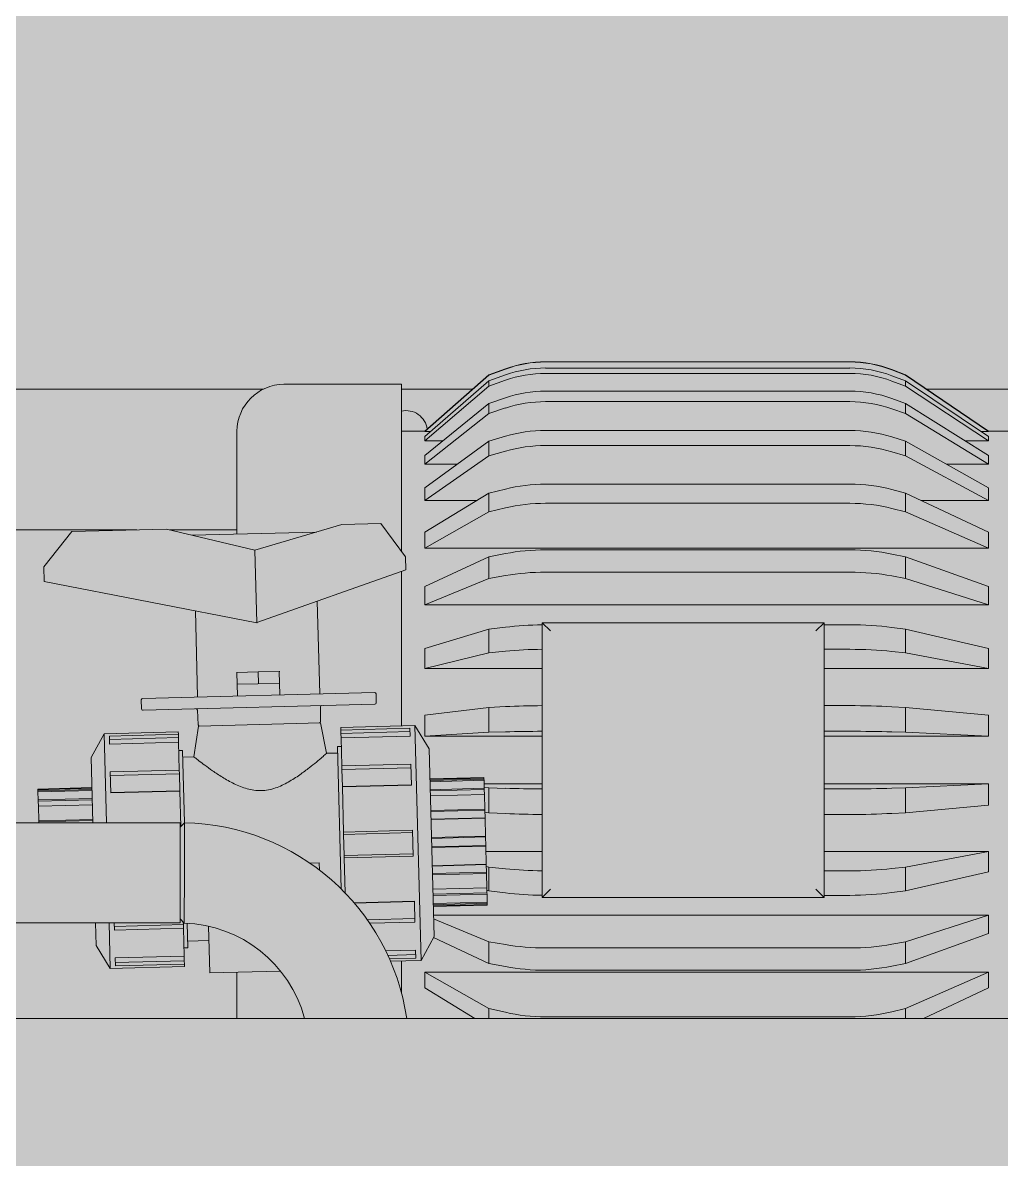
# Model space of a CAD drawing. Header units: centimetres. Extents: x 405564 to 502064, y 46284 to 60634.
# Drawn here: x 484847.82 to 484868.66, y 56693.11 to 56717.31 of the extents above; entities that cross this region are included whole.
import ezdxf

# ---------------------------------------------------------------- set-up
doc = ezdxf.new("R2010")
doc.units = ezdxf.units.CM
doc.layers.get('0').update_dxf_attribs({"color": 8, "lineweight": 9})
doc.layers.add('0-KRCN-MİMARİ-220526', color=8, linetype='Continuous', lineweight=9)
doc.layers.add('Visible (ISO)', color=8, linetype='Continuous', lineweight=18)
doc.layers.add('AS_NOT_MIMARI', color=8, linetype='Continuous')

# ---------------------------------------------------------------- blocks, each defined once
blk = doc.blocks.new('A$Cdfb98813')
h = blk.add_hatch()
h.set_pattern_fill('ANGLE', color=256, scale=0.3)
h.set_pattern_definition([(0, (182.2423, -979.0145), (0, 2.0955), [1.524, -0.5715]), (90, (182.2423, -979.0145), (-2.0955, 1e-16), [1.524, -0.5715])])
h.paths.add_polyline_path([(1918.018, 199.001), (1545.018, 199.001), (1545.018, 300), (1515.018, 300), (1515.018, 199.001), (238.979, 199.001), (238.979, -429.5), (238.979, -658.015), (1918.018, -658.015)])
h.paths.add_polyline_path([(268.979, -429.5), (268.979, 169.001), (1888.018, 169.001), (1888.018, -628.015), (268.979, -628.015), (268.979, -453.5)], flags=16)
h.paths.add_polyline_path([(1888.018, -429.5), (268.979, -429.5), (268.979, -459.5), (1888.018, -459.5)], flags=0)
h = blk.add_hatch()
h.set_pattern_fill('ANGLE', color=256)
h.set_pattern_definition([(0, (-483849.746, -58273.935), (0, 6.985), [5.08, -1.905]), (90, (-483849.746, -58273.935), (-6.985, 4e-16), [5.08, -1.905])])
h.paths.add_polyline_path([(425.139, -15.05), (800.139, -15.05), (800.139, -100), (900, -100), (900.139, -15.05), (1700, -15.05), (1700, -100), (1800, -100), (1800.139, -15.05), (2235.139, -15.05), (2235.139, -206), (425.139, -206.05)])
at = {"layer": 'Visible (ISO)'}
for p, q in [((1007.999, -122.75), (1008.355, -122.621)), ((1007.999, -122.754), (1008.355, -122.625)), ((1009.209, -122.47), (1015.683, -122.47)), ((1009.209, -122.474), (1015.683, -122.474)), ((1009.209, -122.603), (1015.683, -122.603)), ((1016.874, -122.75), (1016.583, -122.638)), ((1016.583, -122.642), (1016.874, -122.754)), ((1006.638, -123.95), (1007.999, -122.75)), ((1006.638, -123.954), (1007.999, -122.754)), ((1006.638, -124.059), (1007.999, -122.878)), ((1007.999, -122.754), (1007.999, -122.75)), ((1007.999, -122.878), (1008.355, -122.751)), ((1007.999, -122.989), (1008.355, -122.863)), ((1007.999, -122.989), (1007.999, -122.878)), ((1009.209, -122.717), (1015.683, -122.717)), ((1016.583, -122.768), (1016.874, -122.878)), ((1016.583, -122.88), (1016.874, -122.989)), ((1016.874, -122.754), (1016.874, -122.75)), ((1018.638, -123.95), (1016.874, -122.75)), ((1016.874, -122.754), (1018.638, -123.954)), ((1016.874, -122.878), (1018.638, -124.059)), ((1016.874, -122.989), (1016.874, -122.878)), ((1003.202, -123.05), (991.952, -123.05)), ((1003.638, -122.95), (1006.138, -122.95)), ((1006.138, -122.95), (1006.138, -126.505)), ((1006.138, -123.05), (1007.659, -123.05)), ((1006.638, -124.154), (1007.999, -122.989)), ((1009.209, -123.096), (1015.683, -123.096)), ((1016.874, -122.989), (1018.638, -124.154)), ((1017.315, -123.05), (1020.003, -123.05)), ((1006.638, -124.466), (1007.999, -123.355)), ((1007.999, -123.355), (1008.355, -123.235)), ((1007.999, -123.571), (1007.999, -123.355)), ((1009.209, -123.319), (1015.683, -123.319)), ((1016.583, -123.251), (1016.874, -123.355)), ((1016.874, -123.355), (1018.638, -124.466)), ((1016.874, -123.571), (1016.874, -123.355)), ((1006.638, -124.651), (1007.999, -123.571)), ((1007.999, -123.571), (1008.355, -123.454)), ((1016.583, -123.47), (1016.874, -123.571)), ((1016.874, -123.571), (1018.638, -124.651)), ((1002.638, -123.95), (1002.638, -126.14)), ((1006.638, -123.95), (1006.138, -123.95)), ((1006.638, -123.954), (1006.638, -123.95)), ((1006.638, -123.954), (1006.76, -123.954)), ((1006.638, -124.154), (1006.638, -124.059)), ((1007.999, -124.163), (1008.355, -124.056)), ((1009.209, -123.932), (1015.683, -123.932)), ((1016.583, -124.071), (1016.874, -124.163)), ((1018.48, -123.954), (1018.638, -123.954)), ((1018.638, -123.95), (1018.638, -123.954)), ((1019.838, -123.95), (1018.638, -123.95)), ((1018.638, -124.059), (1018.638, -124.154)), ((1006.638, -124.154), (1007.021, -124.154)), ((1006.638, -125.157), (1007.999, -124.163)), ((1007.999, -124.476), (1007.999, -124.163)), ((1007.999, -124.476), (1008.355, -124.373)), ((1009.209, -124.255), (1015.683, -124.255)), ((1016.874, -124.163), (1018.638, -125.157)), ((1016.874, -124.476), (1016.874, -124.163)), ((1018.142, -124.154), (1018.638, -124.154)), ((1006.638, -124.651), (1006.638, -124.466)), ((1006.638, -125.423), (1007.999, -124.476)), ((1016.583, -124.387), (1016.874, -124.476)), ((1016.874, -124.476), (1018.638, -125.423)), ((1018.638, -124.466), (1018.638, -124.651)), ((1006.638, -124.651), (1007.331, -124.651)), ((1017.739, -124.651), (1018.638, -124.651)), ((1009.209, -125.075), (1015.683, -125.075)), ((1006.638, -125.423), (1006.638, -125.157)), ((1006.638, -126.1), (1007.999, -125.269)), ((1007.999, -125.269), (1008.355, -125.179)), ((1007.999, -125.663), (1007.999, -125.269)), ((1016.583, -125.191), (1016.874, -125.269)), ((1016.874, -125.269), (1018.638, -126.1)), ((1016.874, -125.663), (1016.874, -125.269)), ((1018.638, -125.157), (1018.638, -125.423)), ((1006.638, -125.423), (1007.746, -125.423)), ((1007.999, -125.663), (1008.355, -125.58)), ((1009.209, -125.483), (1015.683, -125.483)), ((1017.201, -125.423), (1018.638, -125.423)), ((1006.638, -126.437), (1007.999, -125.663)), ((1016.583, -125.591), (1016.874, -125.663)), ((1016.874, -125.663), (1018.638, -126.437)), ((1000.505, -126.05), (992.768, -126.05)), ((999.122, -126.086), (1001.14, -126.033)), ((1003.018, -126.484), (1001.14, -126.033)), ((1002.638, -126.05), (1001.209, -126.05)), ((1004.871, -125.936), (1003.018, -126.484)), ((1004.871, -125.936), (1005.701, -125.914)), ((1006.223, -126.62), (1005.701, -125.914)), ((999.122, -126.086), (998.526, -126.836)), ((1001.686, -126.165), (1004.332, -126.095)), ((1006.638, -126.437), (1006.638, -126.1)), ((1018.638, -126.1), (1018.638, -126.437)), ((1003.059, -128.028), (1003.018, -126.484)), ((1006.638, -126.437), (1018.638, -126.437)), ((1007.999, -126.622), (1008.355, -126.554)), ((1009.209, -126.474), (1015.683, -126.474)), ((1006.223, -126.62), (1006.23, -126.9)), ((1006.638, -127.256), (1007.999, -126.622)), ((1007.999, -127.082), (1007.999, -126.622)), ((1016.583, -126.563), (1016.874, -126.622)), ((1016.874, -126.622), (1018.638, -127.256)), ((1016.874, -127.082), (1016.874, -126.622)), ((998.534, -127.149), (998.526, -126.836)), ((1003.061, -128.023), (1006.23, -126.9)), ((1006.138, -126.933), (1006.138, -130.224)), ((1007.999, -127.082), (1008.355, -127.021)), ((1009.209, -126.95), (1015.683, -126.95)), ((1016.583, -127.029), (1016.874, -127.082)), ((998.534, -127.149), (1003.059, -128.028)), ((1006.638, -127.648), (1007.999, -127.082)), ((1006.638, -127.648), (1006.638, -127.256)), ((1016.874, -127.082), (1018.638, -127.648)), ((1018.638, -127.256), (1018.638, -127.648)), ((1004.347, -127.567), (1004.399, -129.539)), ((1006.638, -127.648), (1018.638, -127.648)), ((1001.752, -127.774), (1001.8, -129.607)), ((1003.059, -128.028), (1003.064, -128.029)), ((1003.064, -128.029), (1003.061, -128.023)), ((1006.638, -128.572), (1007.999, -128.165)), ((1007.999, -128.165), (1008.355, -128.121)), ((1007.999, -128.67), (1007.999, -128.165)), ((1009.138, -128.025), (1009.311, -128.198)), ((1009.138, -128.025), (1009.138, -133.875)), ((1015.138, -128.025), (1009.138, -128.025)), ((1015.138, -128.025), (1014.965, -128.198)), ((1015.138, -133.875), (1015.138, -128.025)), ((1015.138, -128.07), (1015.683, -128.07)), ((1016.583, -128.127), (1016.874, -128.165)), ((1016.874, -128.165), (1018.638, -128.572)), ((1016.874, -128.67), (1016.874, -128.165)), ((1006.638, -129.004), (1006.638, -128.572)), ((1006.638, -129.004), (1007.999, -128.67)), ((1007.999, -128.67), (1008.355, -128.634)), ((1015.138, -128.592), (1015.683, -128.592)), ((1016.583, -128.639), (1016.874, -128.67)), ((1016.874, -128.67), (1018.638, -129.004)), ((1018.638, -128.572), (1018.638, -129.004)), ((1002.636, -129.085), (1002.624, -129.086)), ((1003.086, -129.073), (1002.636, -129.085)), ((1002.636, -129.085), (1002.636, -129.085)), ((1002.643, -129.335), (1002.636, -129.085)), ((1003.536, -129.062), (1003.086, -129.073)), ((1003.093, -129.323), (1003.086, -129.073)), ((1003.549, -129.061), (1003.536, -129.062)), ((1003.543, -129.312), (1003.536, -129.062)), ((1006.638, -129.004), (1009.138, -129.004)), ((1015.138, -129.004), (1018.638, -129.004)), ((1003.08, -129.324), (1002.643, -129.335)), ((1002.65, -129.585), (1002.643, -129.335)), ((1003.08, -129.324), (1003.105, -129.323)), ((1003.543, -129.312), (1003.105, -129.323)), ((1003.549, -129.562), (1003.543, -129.312)), ((1000.601, -129.669), (1000.606, -129.859)), ((1005.568, -129.509), (1000.63, -129.638)), ((1005.599, -129.538), (1005.604, -129.728)), ((1005.575, -129.759), (1000.637, -129.888)), ((1001.814, -130.198), (1001.795, -129.886)), ((1004.415, -130.13), (1004.418, -129.818)), ((1006.638, -129.993), (1007.999, -129.829)), ((1007.999, -129.829), (1008.355, -129.812)), ((1007.999, -130.357), (1007.999, -129.829)), ((1015.138, -129.791), (1015.683, -129.791)), ((1016.583, -129.814), (1016.874, -129.829)), ((1016.874, -130.357), (1016.874, -129.829)), ((1016.874, -129.829), (1018.638, -129.993)), ((1004.415, -130.159), (1001.816, -130.227)), ((1004.415, -130.159), (1004.547, -130.806)), ((1006.638, -130.444), (1006.638, -129.993)), ((1018.638, -129.993), (1018.638, -130.444)), ((999.533, -130.897), (999.808, -130.39)), ((1001.389, -130.348), (999.808, -130.39)), ((999.858, -132.285), (999.808, -130.39)), ((999.921, -130.439), (1001.39, -130.4)), ((1001.39, -130.4), (1001.389, -130.348)), ((1001.39, -130.4), (1001.392, -130.472)), ((1001.816, -130.227), (1001.718, -130.88)), ((1004.848, -130.258), (1006.428, -130.216)), ((1004.848, -130.258), (1004.849, -130.31)), ((1004.849, -130.31), (1006.319, -130.271)), ((1004.851, -130.382), (1004.849, -130.31)), ((1004.851, -130.382), (1006.32, -130.343)), ((1004.853, -130.48), (1004.851, -130.382)), ((1006.323, -130.441), (1006.319, -130.271)), ((1006.428, -130.216), (1006.559, -135.215)), ((1006.73, -130.709), (1006.428, -130.216)), ((1006.638, -130.444), (1007.999, -130.357)), ((1007.999, -130.357), (1008.355, -130.348)), ((1015.138, -130.337), (1015.683, -130.337)), ((1016.583, -130.349), (1016.874, -130.357)), ((1016.874, -130.357), (1018.638, -130.444)), ((999.921, -130.439), (999.925, -130.609)), ((1001.392, -130.472), (999.923, -130.511)), ((1001.395, -130.57), (999.925, -130.609)), ((1001.392, -130.472), (1001.395, -130.57)), ((1001.41, -131.165), (1001.395, -130.57)), ((1004.858, -130.658), (1004.778, -130.66)), ((1004.778, -130.66), (1004.858, -133.697)), ((1006.323, -130.441), (1004.853, -130.48)), ((1004.853, -130.48), (1004.869, -131.074)), ((1006.638, -130.444), (1009.138, -130.444)), ((1015.138, -130.444), (1018.638, -130.444)), ((999.569, -132.285), (999.533, -130.897)), ((1001.399, -130.748), (1001.479, -130.746)), ((1001.52, -132.286), (1001.479, -130.746)), ((1001.483, -130.886), (1001.718, -130.88)), ((1004.547, -130.806), (1004.782, -130.8)), ((1006.73, -130.709), (1006.835, -134.707)), ((1004.869, -131.074), (1006.339, -131.036)), ((1004.871, -131.15), (1004.869, -131.074)), ((1004.871, -131.15), (1006.341, -131.112)), ((1004.881, -131.514), (1004.871, -131.15)), ((1006.35, -131.481), (1006.339, -131.036)), ((999.941, -131.203), (1001.41, -131.165)), ((999.941, -131.203), (999.952, -131.648)), ((1001.412, -131.241), (999.943, -131.279)), ((1001.41, -131.165), (1001.412, -131.241)), ((1001.412, -131.241), (1001.422, -131.605)), ((1007.896, -131.318), (1006.747, -131.348)), ((1006.747, -131.363), (1007.897, -131.333)), ((1007.897, -131.357), (1006.748, -131.387)), ((1007.898, -131.38), (1006.748, -131.411)), ((1007.897, -131.333), (1007.896, -131.318)), ((1007.897, -131.333), (1007.897, -131.357)), ((1007.897, -131.357), (1007.898, -131.38)), ((1007.903, -131.551), (1007.898, -131.38)), ((998.4, -131.567), (999.549, -131.537)), ((998.4, -131.581), (999.55, -131.551)), ((998.4, -131.567), (998.4, -131.581)), ((998.401, -131.605), (998.4, -131.581)), ((998.401, -131.605), (999.55, -131.575)), ((999.551, -131.599), (998.401, -131.629)), ((998.401, -131.629), (998.401, -131.605)), ((998.401, -131.629), (998.406, -131.8)), ((1001.422, -131.605), (999.952, -131.643)), ((1001.422, -131.61), (999.952, -131.648)), ((1001.422, -131.605), (1001.422, -131.61)), ((1001.442, -132.362), (1001.422, -131.61)), ((1004.881, -131.514), (1006.35, -131.475)), ((1006.35, -131.481), (1004.881, -131.519)), ((1004.881, -131.519), (1004.881, -131.514)), ((1004.881, -131.519), (1004.906, -132.482)), ((1006.753, -131.581), (1007.903, -131.551)), ((1007.903, -131.578), (1006.754, -131.608)), ((1007.9, -131.456), (1009.138, -131.456)), ((1007.902, -131.536), (1007.999, -131.543)), ((1007.903, -131.551), (1007.903, -131.578)), ((1007.903, -131.578), (1007.906, -131.685)), ((1007.999, -131.543), (1008.355, -131.552)), ((1007.999, -132.071), (1007.999, -131.543)), ((1015.138, -131.456), (1018.638, -131.456)), ((1015.138, -131.563), (1015.683, -131.563)), ((1016.583, -131.551), (1016.874, -131.543)), ((1016.874, -131.543), (1018.638, -131.456)), ((1016.874, -132.071), (1016.874, -131.543)), ((1018.638, -131.456), (1018.638, -131.907)), ((998.406, -131.8), (999.555, -131.77)), ((998.407, -131.827), (998.406, -131.8)), ((998.407, -131.827), (999.556, -131.797)), ((998.409, -131.934), (998.407, -131.827)), ((1007.906, -131.685), (1006.756, -131.715)), ((1007.914, -131.993), (1007.906, -131.685)), ((999.559, -131.904), (998.409, -131.934)), ((998.409, -131.934), (998.417, -132.242)), ((1006.765, -132.023), (1007.914, -131.993)), ((1007.915, -132.018), (1006.765, -132.048)), ((1007.914, -131.993), (1007.915, -132.018)), ((1007.915, -132.018), (1007.919, -132.18)), ((1007.916, -132.061), (1007.999, -132.071)), ((1007.999, -132.071), (1008.355, -132.088)), ((1015.138, -132.109), (1015.683, -132.109)), ((1016.583, -132.086), (1016.874, -132.071)), ((1016.874, -132.071), (1018.638, -131.907)), ((1001.426, -132.285), (994.321, -132.285)), ((998.417, -132.242), (999.567, -132.212)), ((998.418, -132.266), (998.417, -132.242)), ((998.418, -132.266), (999.568, -132.236)), ((998.419, -132.285), (998.418, -132.266)), ((1001.426, -134.418), (1001.426, -132.285)), ((1001.426, -132.378), (1001.52, -132.286)), ((1007.919, -132.18), (1006.769, -132.21)), ((1007.919, -132.187), (1006.77, -132.217)), ((1007.919, -132.18), (1007.919, -132.187)), ((1007.929, -132.57), (1007.919, -132.187)), ((1004.906, -132.482), (1006.375, -132.443)), ((1004.907, -132.532), (1004.906, -132.482)), ((1004.907, -132.532), (1006.377, -132.493)), ((1004.919, -132.982), (1004.907, -132.532)), ((1006.39, -132.994), (1006.375, -132.443)), ((1006.78, -132.601), (1007.929, -132.57)), ((1007.93, -132.588), (1006.78, -132.618)), ((1007.929, -132.57), (1007.93, -132.588)), ((1007.93, -132.588), (1007.934, -132.768)), ((1007.934, -132.768), (1006.785, -132.798)), ((1007.935, -132.785), (1006.785, -132.815)), ((1007.934, -132.768), (1007.935, -132.785)), ((1007.945, -133.169), (1007.935, -132.785)), ((1004.919, -132.982), (1006.388, -132.943)), ((1004.92, -133.032), (1004.919, -132.982)), ((1006.39, -132.994), (1004.92, -133.032)), ((1004.92, -133.032), (1004.94, -133.78)), ((1007.938, -132.896), (1009.138, -132.896)), ((1015.138, -132.896), (1018.638, -132.896)), ((1016.874, -133.23), (1018.638, -132.896)), ((1018.638, -132.896), (1018.638, -133.328)), ((1004.191, -133.145), (1004.388, -133.14)), ((1004.388, -133.14), (1004.392, -133.291)), ((1006.795, -133.199), (1007.945, -133.169)), ((1007.945, -133.176), (1006.796, -133.206)), ((1007.945, -133.169), (1007.945, -133.176)), ((1007.945, -133.176), (1007.949, -133.338)), ((1007.946, -133.217), (1007.999, -133.23)), ((1007.999, -133.23), (1008.355, -133.266)), ((1007.999, -133.735), (1007.999, -133.23)), ((1015.138, -133.308), (1015.683, -133.308)), ((1016.583, -133.261), (1016.874, -133.23)), ((1016.874, -133.735), (1016.874, -133.23)), ((1016.874, -133.735), (1018.638, -133.328)), ((1007.949, -133.338), (1006.8, -133.368)), ((1007.95, -133.363), (1006.8, -133.393)), ((1007.949, -133.338), (1007.95, -133.363)), ((1007.958, -133.67), (1007.95, -133.363)), ((1006.808, -133.701), (1007.958, -133.67)), ((1007.961, -133.777), (1006.811, -133.807)), ((1007.962, -133.804), (1006.812, -133.834)), ((1007.958, -133.67), (1007.961, -133.777)), ((1007.959, -133.723), (1007.999, -133.735)), ((1007.961, -133.777), (1007.962, -133.804)), ((1007.966, -133.975), (1007.962, -133.804)), ((1007.999, -133.735), (1008.355, -133.779)), ((1009.138, -133.875), (1009.311, -133.702)), ((1015.138, -133.875), (1014.965, -133.702)), ((1016.583, -133.773), (1016.874, -133.735)), ((1005.13, -133.99), (1006.415, -133.956)), ((1005.134, -133.995), (1006.415, -133.961)), ((1006.427, -134.401), (1006.415, -133.956)), ((1006.816, -134.005), (1007.966, -133.975)), ((1007.967, -133.999), (1006.817, -134.029)), ((1007.967, -134.023), (1006.818, -134.053)), ((1007.968, -134.037), (1006.818, -134.067)), ((1007.966, -133.975), (1007.967, -133.999)), ((1007.967, -133.999), (1007.967, -134.023)), ((1007.968, -134.037), (1007.967, -134.023)), ((1009.138, -133.875), (1015.138, -133.875)), ((1015.138, -133.83), (1015.683, -133.83)), ((1006.823, -134.252), (1018.638, -134.252)), ((1016.874, -134.818), (1018.638, -134.252)), ((1018.638, -134.252), (1018.638, -134.644)), ((1001.426, -134.418), (994.321, -134.418)), ((999.637, -134.896), (999.625, -134.418)), ((999.939, -135.388), (999.914, -134.418)), ((1000.025, -134.418), (1000.029, -134.569)), ((1001.496, -134.454), (1000.027, -134.493)), ((1001.498, -134.53), (1000.029, -134.569)), ((1001.515, -134.42), (1001.426, -134.328)), ((1001.495, -134.399), (1001.496, -134.454)), ((1001.496, -134.454), (1001.498, -134.53)), ((1001.514, -135.125), (1001.498, -134.53)), ((1001.589, -134.945), (1001.576, -134.423)), ((1002.058, -135.483), (1002.032, -134.486)), ((1005.412, -134.352), (1006.425, -134.325)), ((1006.427, -134.401), (1005.463, -134.426)), ((1006.825, -134.33), (1007.999, -134.818)), ((1006.835, -134.707), (1006.559, -135.215)), ((1006.822, -134.73), (1007.999, -135.278)), ((1016.874, -135.278), (1018.638, -134.644)), ((999.637, -134.896), (999.939, -135.388)), ((1001.509, -134.947), (1001.589, -134.945)), ((1001.586, -134.805), (1002.04, -134.793)), ((1005.803, -135.013), (1006.442, -134.996)), ((1006.447, -135.166), (1006.442, -134.996)), ((1007.999, -134.818), (1008.355, -134.879)), ((1007.999, -135.278), (1007.999, -134.818)), ((1009.209, -134.95), (1015.683, -134.95)), ((1016.583, -134.871), (1016.874, -134.818)), ((1016.874, -135.278), (1016.874, -134.818)), ((1000.044, -135.163), (1001.514, -135.125)), ((1000.044, -135.163), (1000.049, -135.333)), ((1001.516, -135.222), (1000.047, -135.261)), ((1001.514, -135.125), (1001.516, -135.222)), ((1001.516, -135.222), (1001.518, -135.295)), ((1005.849, -135.109), (1006.445, -135.093)), ((1006.447, -135.166), (1005.882, -135.181)), ((1005.904, -135.232), (1006.559, -135.215)), ((1006.138, -135.226), (1006.138, -135.907)), ((1001.52, -135.347), (999.939, -135.388)), ((1001.518, -135.295), (1000.049, -135.333)), ((1001.52, -135.347), (1001.518, -135.295)), ((1002.058, -135.483), (1003.564, -135.443)), ((1002.638, -135.467), (1002.638, -136.45)), ((1006.638, -135.8), (1006.638, -135.463)), ((1006.638, -135.463), (1018.638, -135.463)), ((1006.638, -135.463), (1007.999, -136.237)), ((1007.999, -135.278), (1008.355, -135.346)), ((1009.209, -135.426), (1015.683, -135.426)), ((1016.583, -135.337), (1016.874, -135.278)), ((1016.874, -136.237), (1018.638, -135.463)), ((1018.638, -135.463), (1018.638, -135.8)), ((1006.638, -135.8), (1007.702, -136.45)), ((1017.258, -136.45), (1018.638, -135.8)), ((989.155, -136.45), (1151.675, -136.45)), ((1007.999, -136.237), (1008.355, -136.32)), ((1007.999, -136.45), (1007.999, -136.237)), ((1009.209, -136.417), (1015.683, -136.417)), ((1016.583, -136.309), (1016.874, -136.237)), ((1016.874, -136.45), (1016.874, -136.237))]:
    blk.add_line(p, q, dxfattribs=at)
for centre, radius, start, end in [((1009.209, -124.97), 2.5, 90, 109.9852), ((1015.683, -124.97), 2.5, 68.8874, 90), ((1003.638, -123.95), 1, 90, 180), ((1006.238, -123.965), 0.455, 7.5499, 102.7058), ((1000.631, -129.668), 0.03, 91.5, 181.5), ((1005.569, -129.539), 0.03, 1.5, 91.5), ((1000.636, -129.858), 0.03, 181.5, 271.5), ((1001.765, -129.888), 0.03, 3.5, 91.5), ((1004.448, -129.818), 0.03, 91.5, 179.5), ((1005.574, -129.729), 0.03, 271.5, 1.5), ((1004.385, -130.13), 0.03, 271.5, 359.5), ((1001.844, -130.196), 0.03, 183.5, 271.5), ((1001.426, -137.162), 4.877, 8.3906, 88.8948), ((1001.426, -137.162), 2.743, 15.0354, 88.1349)]:
    blk.add_arc(centre, radius, start, end, dxfattribs=at)
for centre, ratio, start_param, end_param in [((1009.209, -124.973), 0.999476, 1.570796, 1.919603), ((1009.209, -125.063), 0.984367, 1.570796, 1.919603), ((1015.683, -124.973), 0.999476, 1.202312, 1.570796), ((1015.683, -125.063), 0.984367, 1.202312, 1.570796), ((1009.209, -125.144), 0.970903, 1.570796, 1.919603), ((1015.683, -125.144), 0.970903, 1.202312, 1.570796), ((1009.209, -125.411), 0.926236, 1.570796, 1.919603), ((1015.683, -125.411), 0.926236, 1.202312, 1.570796), ((1009.209, -125.569), 0.899896, 1.570796, 1.919603), ((1015.683, -125.569), 0.899896, 1.202312, 1.570796), ((1009.209, -126.001), 0.827625, 1.570796, 1.919603), ((1015.683, -126.001), 0.827625, 1.202312, 1.570796), ((1009.209, -126.228), 0.78956, 1.570796, 1.919603), ((1015.683, -126.228), 0.78956, 1.202312, 1.570796), ((1009.209, -126.807), 0.692843, 1.570796, 1.919603), ((1015.683, -126.807), 0.692843, 1.202312, 1.570796), ((1009.209, -127.095), 0.644717, 1.570796, 1.919603), ((1015.683, -127.095), 0.644717, 1.202312, 1.570796), ((1009.209, -127.794), 0.527779, 1.570796, 1.919603), ((1015.683, -127.794), 0.527779, 1.202312, 1.570796), ((1009.209, -128.129), 0.471696, 1.570796, 1.919603), ((1015.683, -128.129), 0.471696, 1.202312, 1.570796), ((1009.209, -128.919), 0.33965, 1.599132, 1.919603), ((1015.683, -128.919), 0.33965, 1.202312, 1.570796), ((1009.209, -129.287), 0.27806, 1.599132, 1.919603), ((1015.683, -129.287), 0.27806, 1.202312, 1.570796), ((1009.209, -130.133), 0.136676, 1.599132, 1.919603), ((1015.683, -130.133), 0.136676, 1.202312, 1.570796), ((1009.209, -130.518), 0.072271, 1.599132, 1.919603), ((1015.683, -130.518), 0.072271, 1.202312, 1.570796), ((1009.209, -131.382), 0.072271, 4.363582, 4.684054), ((1015.683, -131.382), 0.072271, 4.712389, 5.080874), ((1009.209, -131.767), 0.136676, 4.363582, 4.684054), ((1015.683, -131.767), 0.136676, 4.712389, 5.080874), ((1009.209, -132.613), 0.27806, 4.363582, 4.684054), ((1015.683, -132.613), 0.27806, 4.712389, 5.080874), ((1009.209, -132.981), 0.33965, 4.363582, 4.684054), ((1015.683, -132.981), 0.33965, 4.712389, 5.080874), ((1009.209, -133.771), 0.471696, 4.363582, 4.712389), ((1015.683, -133.771), 0.471696, 4.712389, 5.080874), ((1009.209, -134.106), 0.527779, 4.363582, 4.712389), ((1015.683, -134.106), 0.527779, 4.712389, 5.080874), ((1009.209, -134.805), 0.644717, 4.363582, 4.712389), ((1015.683, -134.805), 0.644717, 4.712389, 5.080874)]:
    blk.add_ellipse(centre, major_axis=(2.5, 0), ratio=ratio, start_param=start_param, end_param=end_param, dxfattribs=at)
for points, knots in [([(1003.152, -131.601), (1003.049, -131.603), (1002.948, -131.588), (1002.756, -131.535), (1002.664, -131.497), (1002.489, -131.411), (1002.406, -131.364), (1002.252, -131.269), (1002.182, -131.222), (1002.003, -131.098), (1001.898, -131.019), (1001.791, -130.937), (1001.764, -130.915), (1001.727, -130.887), (1001.718, -130.88), (1001.718, -130.88)], [4.80467, 4.80467, 4.80467, 4.80467, 5.115647, 5.115647, 5.426624, 5.426624, 5.737601, 5.737601, 6.048578, 6.048578, 6.62694, 6.62694, 6.91612, 6.91612, 7.205301, 7.205301, 7.205301, 7.205301]), ([(1004.547, -130.806), (1004.547, -130.806), (1004.538, -130.813), (1004.505, -130.842), (1004.48, -130.864), (1004.381, -130.948), (1004.285, -131.029), (1004.117, -131.16), (1004.048, -131.212), (1003.898, -131.317), (1003.817, -131.37), (1003.644, -131.467), (1003.552, -131.511), (1003.359, -131.577), (1003.258, -131.598), (1003.152, -131.601)], [12.008267, 12.008267, 12.008267, 12.008267, 12.290639, 12.290639, 12.573011, 12.573011, 13.137754, 13.137754, 13.455966, 13.455966, 13.774178, 13.774178, 14.09239, 14.09239, 14.410603, 14.410603, 14.410603, 14.410603]), ([(1001.52, -132.286), (1001.52, -132.286), (1001.52, -132.286), (1001.52, -132.286), (1001.52, -132.286), (1001.52, -132.314), (1001.52, -132.367), (1001.52, -132.421), (1001.519, -132.5), (1001.519, -132.599), (1001.519, -132.698), (1001.519, -132.817), (1001.519, -132.945), (1001.518, -133.073), (1001.518, -133.214), (1001.518, -133.354), (1001.518, -133.495), (1001.517, -133.633), (1001.517, -133.763), (1001.517, -133.892), (1001.516, -134.01), (1001.516, -134.109), (1001.515, -134.306), (1001.515, -134.42), (1001.515, -134.42)], [-0.7500877, -0.7500877, -0.7500877, -0.7500877, -0.75, -0.75, -0.75, -0.6875, -0.6875, -0.6875, -0.625, -0.625, -0.625, -0.5625, -0.5625, -0.5625, -0.5, -0.5, -0.5, -0.4375, -0.4375, -0.4375, -0.375, -0.375, -0.375, -0.2501612, -0.2501612, -0.2501612, -0.2501612])]:
    blk.add_open_spline(points, degree=3, knots=knots, dxfattribs=at)
blk = doc.blocks.new('A$C6A10306C')
at = {"layer": 'AS_NOT_MIMARI'}
blk.add_blockref('A$Cdfb98813', (13285.68, -3801.454), dxfattribs=at)

msp = doc.modelspace()

# ---------------------------------------------------------------- block references
at = {"layer": '0-KRCN-MİMARİ-220526'}
msp.add_blockref('A$C6A10306C', (470564.066, 60634.016), dxfattribs=at)

doc.saveas('drawing.dxf')
